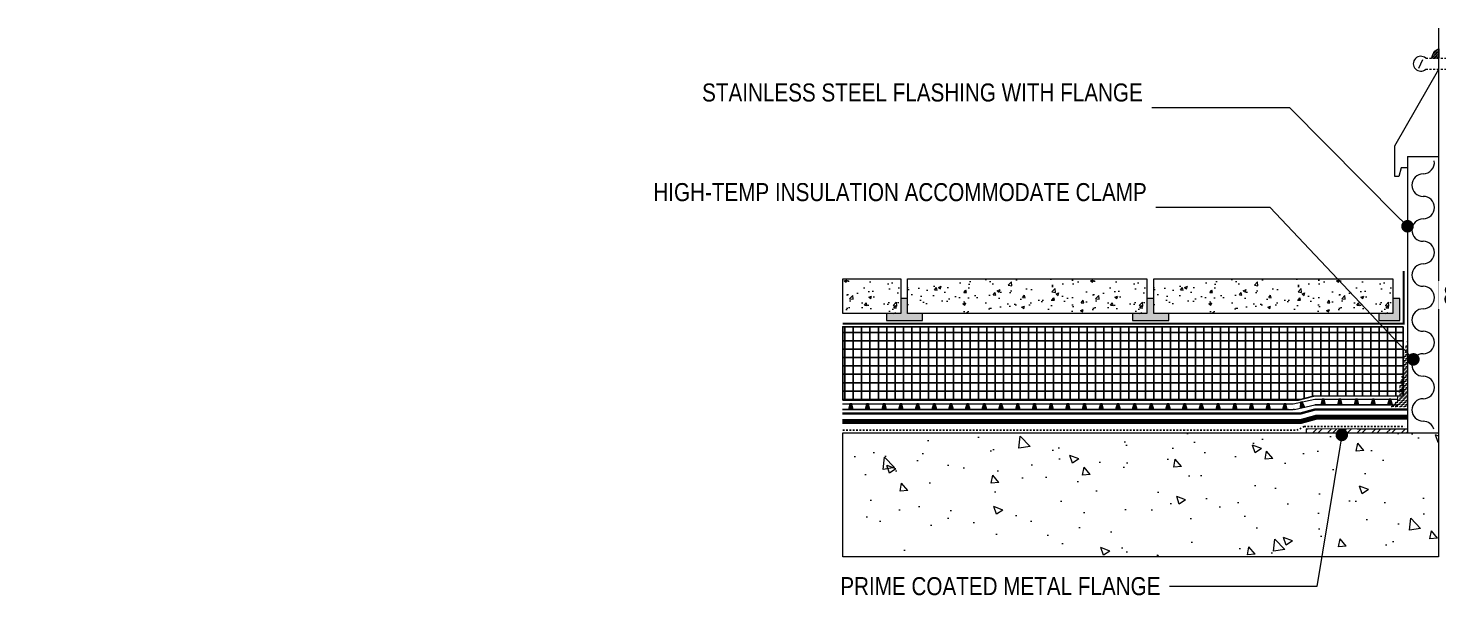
# Model space of a CAD drawing. Header units: inches. Extents: x -213 to 351, y -6 to 41.
# Drawn here: x -48.8 to 35.7, y -2.6 to 31.7 of the extents above; entities that cross this region are included whole.
import ezdxf
from ezdxf import colors
from ezdxf.entities.mleader import LeaderData, LeaderLine
from ezdxf.math import Vec2, Vec3

# ---------------------------------------------------------------- set-up
doc = ezdxf.new("R2010")
doc.units = ezdxf.units.IN
doc.header["$MEASUREMENT"] = 0
for name, pattern in [('Dash', [0.25, 0.125, -0.125]), ('Dashed - Dense', [0.8, 0.5, -0.3]), ('DASHED2', [0.1875, 0.125, -0.0625])]:
    doc.linetypes.add(name, pattern=pattern)
for name, color, linetype, lineweight in [('Dimensions', 20, 'Continuous', 0), ('Drainage Mat', 191, 'Continuous', 0), ('Others', 190, 'Continuous', 0), ('Ram Mastic', 191, 'Continuous', 0), ('RAM POLY FELT 3.5 FILTER FABRIC.', 4, 'Dash', 0), ('RT-250 HRA SYSTEM LIQUID', 241, 'Continuous', 0), ('RT-250 HRA SYSTEM MESH', 3, 'Continuous', 0), ('Text', 20, 'Continuous', 0)]:
    doc.layers.add(name, color=color, linetype=linetype, lineweight=lineweight)
for name, color, linetype in [('Insulation Border', 8, 'Continuous'), ('Insulation Foam', 9, 'Continuous'), ('Primer', 32, 'DASHED2')]:
    doc.layers.add(name, color=color, linetype=linetype)
doc.layers.add('Protection Course', color=7, linetype='Dashed - Dense', lineweight=0, true_color=0x216123)
doc.styles.add('Annotative', font='tahoma.ttf')
doc.styles.get("Standard").update_dxf_attribs({"font": ''})
doc.styles.get('Standard').set_extended_font_data('Arial Narrow')
doc.dimstyles.new('Annotative', dxfattribs={"dimscale": 0, "dimtxt": 0.09375, "dimasz": 0.09375, "dimexe": 0.09375, "dimexo": 0.09375, "dimgap": 0.0625, "dimtad": 0, "dimtih": 1, "dimtoh": 1, "dimlfac": -1, "dimzin": 3, "dimdsep": 46, "dimlunit": 4, "dimtxsty": 'Annotative', "dimblk": 'ARCHTICK', "dimcen": 0.09, "dimclrd": 256, "dimclre": 256, "dimclrt": 256, "dimadec": 0, "dimazin": 2, "dimtfac": 1, "dimtix": 1, "dimtofl": 0, "dimtmove": 1, "dimatfit": 1, "dimldrblk": 'CLOSEDBLANK', "dimfxl": 1, "dimtfill": 1, "dimtolj": 1, "dimtzin": 0, "dimarcsym": 0})

# ---------------------------------------------------------------- blocks, each defined once
blk = doc.blocks.new('*U24')
at = {"layer": 'Drainage Mat'}
h = blk.add_hatch(color=256, dxfattribs=at)
h.dxf.hatch_style = 1
h.paths.add_polyline_path([(0.5, 0.343), (0.447, 0.343), (0.355, 0), (0.5, 0), (0.645, 0), (0.553, 0.343)])
at = {"layer": 'Drainage Mat', "linetype": 'Continuous'}
for points in [[(0, 0.343), (1, 0.343)], [(0, 0), (1, 0)]]:
    blk.add_lwpolyline(points, dxfattribs=at)
blk.add_lwpolyline([(0.5, 0.343), (0.447, 0.343), (0.355, 0), (0.5, 0), (0.645, 0), (0.553, 0.343)], close=True, dxfattribs=at)
blk = doc.blocks.new('*U25')
at = {"layer": 'Drainage Mat', "color": 0, "linetype": 'ByBlock', "lineweight": -2, "transparency": 16777216}
for p in [(-0.017, 8.814), (0.983, 8.814), (1.983, 8.814), (2.983, 8.814), (3.983, 8.814), (4.983, 8.814), (5.983, 8.814), (6.983, 8.814), (7.983, 8.814), (8.983, 8.814), (9.983, 8.814), (10.983, 8.814), (11.983, 8.814), (12.983, 8.814), (13.983, 8.814), (14.983, 8.814), (15.983, 8.814), (16.983, 8.814), (17.983, 8.814), (18.983, 8.814), (19.983, 8.814), (20.983, 8.814), (21.983, 8.814), (22.983, 8.814), (23.983, 8.814), (24.983, 8.814), (25.983, 8.814)]:
    blk.add_blockref('*U24', p, dxfattribs=at)
blk = doc.blocks.new('*U18')
at = {"layer": 'Drainage Mat'}
h = blk.add_hatch(color=256, dxfattribs=at)
h.dxf.hatch_style = 1
h.paths.add_polyline_path([(0.5, 0.343), (0.447, 0.343), (0.355, 0), (0.5, 0), (0.645, 0), (0.553, 0.343)])
at = {"layer": 'Drainage Mat', "linetype": 'Continuous'}
for points in [[(0, 0.343), (1, 0.343)], [(0, 0), (1, 0)]]:
    blk.add_lwpolyline(points, dxfattribs=at)
blk.add_lwpolyline([(0.5, 0.343), (0.447, 0.343), (0.355, 0), (0.5, 0), (0.645, 0), (0.553, 0.343)], close=True, dxfattribs=at)
blk = doc.blocks.new('*U19')
at = {"layer": 'Drainage Mat', "color": 0, "linetype": 'ByBlock', "lineweight": -2, "transparency": 16777216}
for p in [(28.274, 9.096), (29.274, 9.096), (30.274, 9.096), (31.274, 9.096), (32.274, 9.096)]:
    blk.add_blockref('*U18', p, dxfattribs=at)
blk = doc.blocks.new('_Dot')
at = {"color": 0, "linetype": 'ByBlock', "lineweight": -2}
blk.add_line((-0.5, 0), (-1, 0), dxfattribs=at)
at = {"color": 0, "linetype": 'ByBlock', "const_width": 0.5}
blk.add_lwpolyline([(-0.25, 0, 1), (0.25, 0, 1)], format="xyb", close=True, dxfattribs=at)
blk = doc.blocks.new('_ArchTick')
at = {"color": 0, "linetype": 'ByBlock', "const_width": 0.15}
blk.add_lwpolyline([(-0.5, -0.5), (0.5, 0.5)], dxfattribs=at)
blk = doc.blocks.new('*D26')
at = {"layer": 'Defpoints', "color": 0, "transparency": 16777216}
for p in [(35.701, 23.965), (36.079, 7.366), (37.925, 7.366)]:
    blk.add_point(p, dxfattribs=at)
at = {"layer": 'Dimensions', "lineweight": -2, "transparency": 16777216}
for p, q in [((36.826, 23.965), (39.05, 23.965)), ((37.925, 23.965), (37.925, 17.003)), ((37.925, 7.366), (37.925, 14.327)), ((37.204, 7.366), (39.05, 7.366))]:
    blk.add_line(p, q, dxfattribs=at)
at = {"layer": 'Dimensions', "lineweight": -2, "transparency": 16777216, "xscale": 1.125, "yscale": 1.125, "zscale": 1.125}
for p, rotation in [((37.925, 23.965), 90), ((37.925, 7.366), 270)]:
    blk.add_blockref('_ArchTick', p, dxfattribs=dict(at, rotation=rotation))
at = {"layer": 'Dimensions', "transparency": 16777216, "insert": (37.925, 15.665), "char_height": 1.125, "attachment_point": 5, "style": 'Annotative', "bg_fill": 3, "box_fill_scale": 1.25, "bg_fill_color": 256, "bg_fill_true_color": 13158600, "bg_fill_transparency": 0}
blk.add_mtext('\\A1;8"min', dxfattribs=at)
blk = doc.blocks.new('_ClosedBlank')
at = {"color": 0, "linetype": 'ByBlock', "lineweight": -2}
for p, q in [((-1, 0.17), (0, 0)), ((-1, 0.17), (-1, -0.17)), ((0, 0), (-1, -0.17))]:
    blk.add_line(p, q, dxfattribs=at)

msp = doc.modelspace()

# ---------------------------------------------------------------- hatches: boundary and pattern name
at = {"layer": 'Drainage Mat'}
h = msp.add_hatch(color=256, dxfattribs=at)
h.dxf.hatch_style = 1
h.paths.add_polyline_path([(27.471, 9.264), (27.42, 9.253), (27.403, 8.898), (27.544, 8.929), (27.686, 8.959), (27.523, 9.275)])
at = {"layer": 'Insulation Foam'}
h = msp.add_hatch(dxfattribs=at)
h.set_pattern_fill('NET', color=256, scale=4)
h.set_pattern_definition([(0, (-1920.86896, 6.4229), (0, 0.5), []), (90, (-1920.86896, 6.4229), (-0.5, 3e-17), [])])
h.paths.add_polyline_path([(0, 9.376), (20.092, 9.376), (21.392, 9.376), (27.287, 9.376), (28.192, 9.618), (33.565, 9.634), (33.565, 13.763), (0.002, 13.774)])
at = {"layer": 'Others'}
h = msp.add_hatch(dxfattribs=at)
h.set_pattern_fill('CONCRETE___STRUCTURAL_0002', color=256, style=0, pattern_type=2)
h.set_pattern_definition([(50, (-2.2127, 15.3668), (-1.75746, 0.15376), [0.18377, -2.02145]), (355, (-2.2127, 15.3668), (-0.34, 1.84306), [0.147, -1.61716]), (100.45, (-2.0663, 15.354), (1.4175, 1.6893), [0.1562, -1.71797]), (46.184, (-2.2127, 15.8568), (-2.615, 0.4056), [0.27565, -3.0322]), (96.636, (-1.9948, 15.823), (2.2902, 2.3868), [0.2343, -2.57696]), (351.184, (-2.2127, 15.8568), (2.2902, 2.3868), [0.2205, -2.42574]), (21, (-1.9677, 15.7343), (-1.46257, 0.9865), [0.18377, -2.02145]), (326, (-1.9677, 15.7343), (0.5962, 1.7768), [0.147, -1.61716]), (71.45, (-1.8458, 15.6521), (2.05875, 0.7903), [0.1562, -1.71797]), (37.5, (-2.2127, 15.3668), (0.029795, 0.81567), [0, -1.59756, 0, -1.641665, 0, -1.62329]), (7.5, (-2.2127, 15.3668), (0.64459, 0.9664), [0, -0.93599, 0, -1.56081, 0, -0.61869]), (327.5, (-2.7591, 15.3668), (-1.307996, 0.055265), [0, -0.61256, 0, -1.91119, 0, -2.536]), (317.5, (-3.0041, 15.3668), (1.42895, 0.24528), [0, -0.79633, 0, -1.26923, 0, -1.80093])])
h.paths.add_polyline_path([(0.002, 16.635), (3.476, 16.635), (3.476, 14.558), (0.002, 14.558)])
h = msp.add_hatch(dxfattribs=at)
h.set_pattern_fill('CONCRETE___STRUCTURAL_0002', color=256, style=0, pattern_type=2)
h.set_pattern_definition([(50, (12.5276, 15.3668), (-1.75746, 0.15376), [0.18377, -2.02145]), (355, (12.5276, 15.3668), (-0.33997, 1.84306), [0.147, -1.61716]), (100.451, (12.674, 15.354), (1.4175, 1.6893), [0.15618, -1.71797]), (46.184, (12.5276, 15.8568), (-2.615, 0.40556), [0.27565, -3.0322]), (96.636, (12.7455, 15.823), (2.29015, 2.3868), [0.23427, -2.57696]), (351.184, (12.5276, 15.8568), (2.29015, 2.3868), [0.2205, -2.42574]), (21, (12.7726, 15.7343), (-1.46257, 0.98652), [0.18377, -2.02145]), (326, (12.7726, 15.7343), (0.5962, 1.7768), [0.147, -1.61716]), (71.451, (12.8945, 15.6521), (2.05875, 0.79028), [0.15618, -1.71797]), (37.5, (12.5276, 15.3668), (0.029795, 0.81567), [0, -1.59756, 0, -1.641665, 0, -1.62329]), (7.5, (12.5276, 15.3668), (0.644585, 0.96641), [0, -0.935994, 0, -1.56081, 0, -0.61869]), (327.5, (11.9812, 15.3668), (-1.307996, 0.055265), [0, -0.61256, 0, -1.91119, 0, -2.536005]), (317.5, (11.7362, 15.3668), (1.42895, 0.24528), [0, -0.79633, 0, -1.26923, 0, -1.80093])])
h.paths.add_polyline_path([(3.884, 16.635), (18.217, 16.635), (18.217, 14.558), (3.884, 14.558)])
h = msp.add_hatch(dxfattribs=at)
h.set_pattern_fill('CONCRETE___STRUCTURAL_0002', color=256, style=0, pattern_type=2)
h.set_pattern_definition([(50, (27.268, 15.3668), (-1.75746, 0.15376), [0.18377, -2.02145]), (355, (27.268, 15.3668), (-0.33997, 1.84306), [0.147, -1.61716]), (100.451, (27.4144, 15.354), (1.4175, 1.6893), [0.15618, -1.71797]), (46.184, (27.268, 15.8568), (-2.615, 0.40556), [0.27565, -3.0322]), (96.636, (27.4859, 15.823), (2.29015, 2.3868), [0.23427, -2.57696]), (351.184, (27.268, 15.8568), (2.29015, 2.3868), [0.2205, -2.42574]), (21, (27.513, 15.7343), (-1.46257, 0.98652), [0.18377, -2.02145]), (326, (27.513, 15.7343), (0.5962, 1.7768), [0.147, -1.61716]), (71.451, (27.6348, 15.6521), (2.05875, 0.79028), [0.15618, -1.71797]), (37.5, (27.26794, 15.3668), (0.029795, 0.81567), [0, -1.59756, 0, -1.641665, 0, -1.62329]), (7.5, (27.2679, 15.3668), (0.644585, 0.96641), [0, -0.935994, 0, -1.56081, 0, -0.61869]), (327.5, (26.7215, 15.3668), (-1.307996, 0.055265), [0, -0.61256, 0, -1.91119, 0, -2.536005]), (317.5, (26.4765, 15.3668), (1.42895, 0.24528), [0, -0.79633, 0, -1.26923, 0, -1.80093])])
h.paths.add_polyline_path([(18.624, 16.635), (32.957, 16.635), (32.957, 14.558), (18.624, 14.558)])
for points in [[(2.62, 14.558), (2.62, 14.144), (4.786, 14.144), (4.786, 14.558), (3.884, 14.558), (3.884, 15.465), (3.476, 15.465), (3.476, 14.558)], [(17.36, 14.558), (17.36, 14.144), (19.526, 14.144), (19.526, 14.558), (18.624, 14.558), (18.624, 15.465), (18.217, 15.465), (18.217, 14.558)], [(33.365, 15.465), (32.957, 15.465), (32.957, 14.558), (32.1, 14.558), (32.1, 14.144), (33.365, 14.144)]]:
    msp.add_hatch(color=256, dxfattribs=at).paths.add_polyline_path(points)
h = msp.add_hatch(dxfattribs=at)
h.set_pattern_fill('STEEL', color=256, scale=5)
h.set_pattern_definition([(45, (-1920.86896, 5.2756), (-0.44194174, 0.44194174), []), (45, (-1920.86896, 5.5881), (-0.44194174, 0.44194174), [])])
h.paths.add_polyline_path([(27.748, 7.668), (27.748, 7.418), (33.854, 7.418), (33.855, 7.644)])
h = msp.add_hatch(dxfattribs=at)
h.set_pattern_fill('CONCRETE___STRUCTURAL_0002', color=256, style=0, pattern_type=2)
h.set_pattern_definition([(130, (-1116.853, -562.144), (5.465523, 0.478171), [0.5715, -6.2865]), (185, (-1116.853, -562.144), (1.057285, 5.731704), [0.4572, -5.0292]), (79.5486, (-1117.3085, -562.184), (-4.408241, 5.25353), [0.4857, -5.342703]), (133.8158, (-1116.853, -560.62), (8.132377, 1.261255), [0.85725, -9.42975]), (83.3644, (-1117.531, -560.725), (-7.12213, 7.42278), [0.72855, -8.014053]), (188.8158, (-1116.853, -560.62), (-7.122124, 7.422784), [0.6858, -7.5438]), (159, (-1117.615, -561.001), (4.548432, 3.067956), [0.5715, -6.2865]), (214, (-1117.615, -561.001), (-1.854063, 5.525643), [0.4572, -5.0292]), (108.5486, (-1117.994, -561.257), (-6.402496, 2.457682), [0.4857, -5.342703]), (142.5, (-1116.853, -562.1442), (-0.092658, 2.5366512), [0, -4.96824, 0, -5.1054, 0, -5.04825]), (172.5, (-1116.853, -562.1442), (-2.00459, 3.005417), [0, -2.91084, 0, -4.85394, 0, -1.92405]), (212.5, (-1115.1537, -562.1442), (4.067727, 0.171868), [0, -1.905, 0, -5.9436, 0, -7.8867]), (222.5, (-1114.3917, -562.144), (-4.443879, 0.7628), [0, -2.4765, 0, -3.94716, 0, -5.6007])])
h.paths.add_polyline_path([(0, 0), (0, 7.418), (35.68, 7.418), (35.68, 0)])
at = {"layer": 'Ram Mastic', "linetype": 'Continuous'}
h = msp.add_hatch(dxfattribs=at)
h.set_pattern_fill('ZIGZAG', color=256, scale=0.65, style=0)
h.set_pattern_definition([(0, (0, 0), (0.08125, 0.08125), [0.08125, -0.08125]), (90, (0.08125, 0), (-0.08125, 0.08125), [0.08125, -0.08125])])
h.paths.add_polyline_path([(35.701, 30.425, 0.297872), (35.292, 29.859), (35.701, 29.859)])
at = {"layer": 'Ram Mastic'}
h = msp.add_hatch(dxfattribs=at)
h.set_pattern_fill('ZIGZAG', color=256)
h.set_pattern_definition([(0, (-1920.86896, 5.75854), (0.125, 0.125), [0.125, -0.125]), (90, (-1920.74396, 5.75854), (-0.125, 0.125), [0.125, -0.125])])
h.paths.add_polyline_path([(33.608, 12.066, 0.032547), (33.826, 13.106), (33.826, 8.951), (32.743, 8.951), (32.959, 9.072), (33.073, 9.198), (33.142, 9.366), (33.205, 9.518), (33.325, 9.966), (33.404, 10.43, 0.041972), (33.411, 10.514), (33.595, 11.107)])

# ---------------------------------------------------------------- linework, layer by layer
at = {"layer": 'Drainage Mat', "linetype": 'Continuous'}
for points in [[(26.983, 9.158), (28.274, 9.439)], [(27.056, 8.822), (27.027, 8.814), (26.983, 8.814)], [(27.056, 8.822), (28.274, 9.096)]]:
    msp.add_lwpolyline(points, dxfattribs=at)
at = {"layer": 'Drainage Mat'}
for points in [[(26.7, 8.814), (-0.017, 8.814)], [(32.63, 9.096), (28.274, 9.096)]]:
    msp.add_lwpolyline(points, dxfattribs=at)
at = {"layer": 'Drainage Mat', "linetype": 'Continuous'}
msp.add_lwpolyline([(27.471, 9.264), (27.42, 9.253), (27.403, 8.898), (27.544, 8.929), (27.686, 8.959), (27.523, 9.275)], close=True, dxfattribs=at)
at = {"layer": 'Insulation Border', "flags": 128}
msp.add_lwpolyline([(0, 9.376), (20.092, 9.376), (21.392, 9.376), (27.287, 9.376), (28.192, 9.618), (33.565, 9.634), (33.565, 13.763), (0.002, 13.774)], close=True, dxfattribs=at)
at = {"layer": 'Others', "linetype": 'Continuous'}
for p, q in [((35.701, 0.5), (35.701, 31.652)), ((34.5, 29.265), (34.743, 29.784)), ((33.061, 24.617), (35.701, 29.19)), ((33.061, 22.774), (33.061, 24.617)), ((33.448, 23.284), (33.312, 22.774)), ((33.826, 23.284), (33.448, 23.284)), ((33.312, 22.774), (33.061, 22.774))]:
    msp.add_line(p, q, dxfattribs=at)
at = {"layer": 'Others', "linetype": 'DASHED2'}
for p, q in [((34.916, 29.859), (42.229, 29.859)), ((34.916, 29.19), (42.229, 29.19))]:
    msp.add_line(p, q, dxfattribs=at)
at = {"layer": 'Others'}
msp.add_line((33.826, 23.965), (35.701, 23.965), dxfattribs=at)
at = {"layer": 'Others', "linetype": 'Continuous'}
msp.add_lwpolyline([(27.748, 7.669), (33.855, 7.644), (33.856, 23.965)], dxfattribs=at)
at = {"layer": 'Others', "flags": 128}
for points in [[(0.002, 16.635), (3.476, 16.635), (3.476, 14.558), (0.002, 14.558)], [(3.884, 16.635), (18.217, 16.635), (18.217, 14.558), (3.884, 14.558)], [(18.624, 16.635), (32.957, 16.635), (32.957, 14.558), (18.624, 14.558)], [(2.62, 14.558), (2.62, 14.144), (4.786, 14.144), (4.786, 14.558), (3.884, 14.558), (3.884, 15.465), (3.476, 15.465), (3.476, 14.558)], [(17.36, 14.558), (17.36, 14.144), (19.526, 14.144), (19.526, 14.558), (18.624, 14.558), (18.624, 15.465), (18.217, 15.465), (18.217, 14.558)], [(33.365, 15.465), (32.957, 15.465), (32.957, 14.558), (32.1, 14.558), (32.1, 14.144), (33.365, 14.144)], [(0, 0), (0, 7.418), (35.68, 7.418), (35.68, 0)]]:
    msp.add_lwpolyline(points, close=True, dxfattribs=at)
at = {"layer": 'Others', "linetype": 'Continuous'}
msp.add_lwpolyline([(27.748, 7.668), (27.748, 7.418), (33.854, 7.418), (33.855, 7.644)], close=True, dxfattribs=at)
for centre, radius, start, end in [((34.622, 29.525), 0.446, 48.69507, 311.30493), ((34.764, 23.603), 0.673, 270, 8.32292), ((34.764, 22.256), 0.673, 90, 270), ((34.764, 20.91), 0.673, 270, 90), ((34.764, 19.563), 0.673, 90, 270), ((34.764, 18.216), 0.673, 270, 90), ((34.764, 16.869), 0.673, 90, 270), ((34.764, 15.523), 0.673, 270, 90), ((34.764, 14.176), 0.673, 90, 270), ((34.764, 12.829), 0.673, 270, 90), ((34.764, 11.483), 0.673, 90, 270), ((34.764, 10.136), 0.673, 270, 90), ((34.764, 8.789), 0.673, 90, 270), ((34.764, 7.443), 0.673, 16.16829, 90)]:
    msp.add_arc(centre, radius, start, end, dxfattribs=at)
at = {"layer": 'Primer', "ltscale": 0.2}
msp.add_lwpolyline([(0, 7.577), (27.191, 7.577), (27.638, 7.793), (33.652, 7.793)], dxfattribs=at)
at = {"layer": 'Protection Course', "linetype": 'Dashed - Dense', "ltscale": 0.2, "const_width": 0.141}
msp.add_lwpolyline([(33.855, 8.821), (28.301, 8.821), (27.397, 8.571), (-0.018, 8.571)], dxfattribs=at)
at = {"layer": 'Ram Mastic'}
msp.add_lwpolyline([(35.701, 30.425), (35.701, 29.859), (35.292, 29.859, -0.297873)], format="xyb", close=True, dxfattribs=at)
at = {"layer": 'RAM POLY FELT 3.5 FILTER FABRIC.', "ltscale": 0.2, "const_width": 0.115}
msp.add_lwpolyline([(33.595, 17.112), (33.595, 13.953), (0.002, 13.953)], dxfattribs=at)
at = {"layer": 'RT-250 HRA SYSTEM LIQUID', "const_width": 0.3}
msp.add_lwpolyline([(33.855, 8.355), (28.364, 8.355), (27.46, 8.105), (-0.018, 8.105)], dxfattribs=at)
at = {"layer": 'RT-250 HRA SYSTEM MESH'}
msp.add_lwpolyline([(33.855, 8.355), (28.364, 8.355), (27.46, 8.105), (-0.018, 8.105)], dxfattribs=at)

# ---------------------------------------------------------------- block references
at = {"layer": 'Drainage Mat'}
for name in ['*U19', '*U25']:
    msp.add_blockref(name, (0, 0), dxfattribs=at)

# ---------------------------------------------------------------- leaders
at = {"layer": 'Text'}
ml = msp.add_multileader_mtext('Standard', dxfattribs=at)
ml.set_content('STAINLESS STEEL FLASHING WITH FLANGE ', color=256)
ml.set_leader_properties(color=256, lineweight=0)
ml.set_arrow_properties(name='DOT')
ml.build(insert=Vec2(0, 0))
ml.multileader.update_dxf_attribs({"text_left_attachment_type": 2, "text_right_attachment_type": 2, "dogleg_length": 0.36, "arrow_head_size": 0.75, "scale": 12})
ctx = ml.context
ctx.base_point, ctx.scale, ctx.char_height, ctx.arrow_head_size, ctx.landing_gap_size, ctx.plane_origin = Vec3(2.617, 26.874), 12, 1.08, 0.75, 0.54, Vec3(33.826, 19.79)
ctx.left_attachment, ctx.right_attachment, ctx.text_align_type = 2, 2, 2
notes = []
notes.append((ctx, [(0, (1, 1, 0), (26.783, 26.874), (-1, 0), 8.271, [(0, [(33.826, 19.79)], 0, [])])]))
ctx.mtext.insert, ctx.mtext.width, ctx.mtext.alignment, ctx.mtext.flow_direction = Vec3(17.972, 28.343), 16.99275, 3, 5
ml = msp.add_multileader_mtext('Standard', dxfattribs=at)
ml.set_content('HIGH-TEMP INSULATION ACCOMMODATE CLAMP', color=256)
ml.set_leader_properties(color=256, lineweight=0)
ml.set_arrow_properties(name='DOT')
ml.build(insert=Vec2(0, 0))
ml.multileader.update_dxf_attribs({"text_left_attachment_type": 2, "text_right_attachment_type": 2, "dogleg_length": 0.36, "arrow_head_size": 0.75, "scale": 12})
ctx = ml.context
ctx.base_point, ctx.scale, ctx.char_height, ctx.arrow_head_size, ctx.landing_gap_size, ctx.plane_origin = Vec3(3.157, 20.908), 12, 1.08, 0.75, 0.54, Vec3(34.18, 11.819)
ctx.left_attachment, ctx.right_attachment, ctx.text_align_type = 2, 2, 2
notes.append((ctx, [(0, (1, 1, 0), (25.601, 20.908), (-1, 0), 6.854, [(0, [(34.18, 11.819)], 0, [])])]))
ctx.mtext.insert, ctx.mtext.width, ctx.mtext.alignment, ctx.mtext.flow_direction = Vec3(18.207, 22.376), 15.13301, 3, 5
ml = msp.add_multileader_mtext('Standard', dxfattribs=at)
ml.set_content('PRIME COATED METAL FLANGE ', color=256)
ml.set_leader_properties(color=256, lineweight=0)
ml.set_arrow_properties(name='DOT')
ml.build(insert=Vec2(0, 0))
ml.multileader.update_dxf_attribs({"text_left_attachment_type": 2, "text_right_attachment_type": 2, "dogleg_length": 0.36, "arrow_head_size": 0.75, "scale": 12})
ctx = ml.context
ctx.base_point, ctx.scale, ctx.char_height, ctx.arrow_head_size, ctx.landing_gap_size, ctx.plane_origin = Vec3(-0.526, -1.781), 12, 1.08, 0.75, 0.54, Vec3(27.748, 8.815)
ctx.left_attachment, ctx.right_attachment, ctx.text_align_type = 2, 2, 2
notes.append((ctx, [(0, (1, 1, 0), (28.391, -1.781), (-1, 0), 8.82, [(0, [(29.891, 7.294)], 0, [])])]))
ctx.mtext.insert, ctx.mtext.width, ctx.mtext.alignment, ctx.mtext.flow_direction = Vec3(19.031, -1.222), 19.33578, 3, 5
for ctx, leaders in notes:
    for number, flags, end, landing, length, lines in leaders:
        leader = LeaderData()
        leader.index, (leader.has_last_leader_line, leader.has_dogleg_vector, leader.attachment_direction) = number, flags
        leader.last_leader_point, leader.dogleg_vector, leader.dogleg_length = Vec3(end), Vec3(landing), length
        for number, points, colour, breaks in lines:
            line = LeaderLine()
            line.index, line.vertices, line.color, line.breaks = number, Vec3.list(points), colors.encode_raw_color(colour), breaks
            leader.lines.append(line)
        ctx.leaders.append(leader)

# ---------------------------------------------------------------- next in the draw order: dimensions: what is measured, and where the dimension line sits
at = {"layer": 'Dimensions'}
dim = msp.add_linear_dim(base=(37.925, 7.366), p1=(35.701, 23.965), p2=(36.079, 7.366), angle=90, text='8"min', dimstyle='Annotative', dxfattribs=at)
dim.commit()
dim.dimension.update_dxf_attribs({"geometry": '*D26', "text_midpoint": (37.925, 15.665)})

doc.saveas('drawing.dxf')
